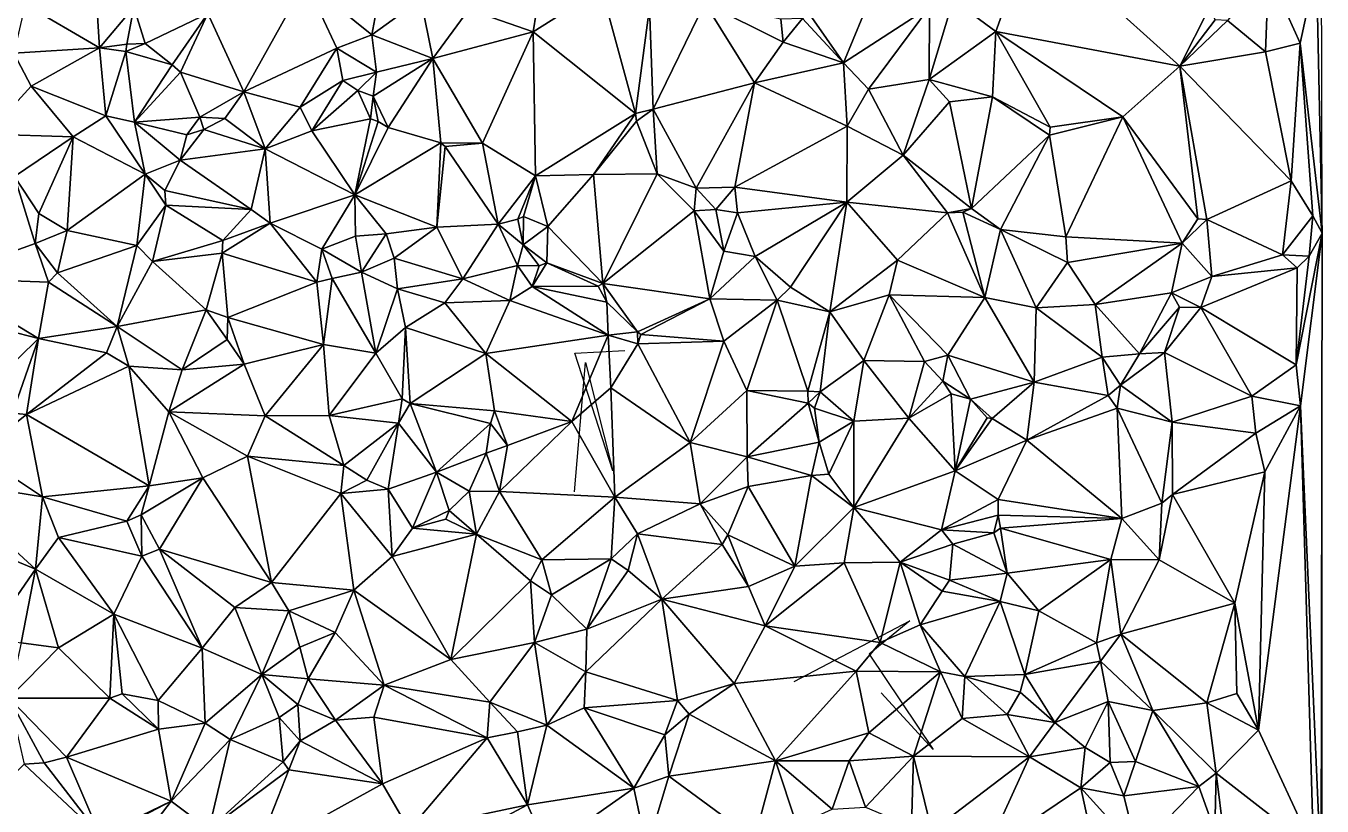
# Model space of a CAD drawing. Header units: metres. Extents: x -15 to 15, y -15 to 15.
# Drawn here: x -0.47 to 14.99, y -2.43 to 6.88 of the extents above; entities that cross this region are included whole.
import ezdxf

# ---------------------------------------------------------------- set-up
doc = ezdxf.new("R2010")
doc.units = ezdxf.units.M
doc.layers.add('CRACKS', color=1, linetype='Continuous')
doc.layers.add('STREET_MESH', color=7, linetype='Continuous')

msp = doc.modelspace()

# ---------------------------------------------------------------- linework, layer by layer
at = {"layer": 'CRACKS'}
for points in [[(6.074, 1.318, 0.1), (6.207, 2.861, 0.1), (6.533, 1.57, 0.1), (6.079, 2.972, 0.1), (6.676, 3.004, 0.1)], [(8.694, -0.945, 0.1), (10.076, -0.22, 0.1), (9.591, -0.619, 0.1), (10.352, -1.754, 0.1), (9.732, -1.079, 0.1)]]:
    msp.add_polyline3d(points, dxfattribs=at)
at = {"layer": 'STREET_MESH'}
for points in [[(14.974, 12.676), (14.924, 7.572), (14.992, 4.405)], [(10.593, 7.185), (11.1, 6.812), (11.527, 7.99)], [(11.1, 6.812), (13.294, 6.398), (11.527, 7.99)], [(11.527, 7.99), (13.294, 6.398), (13.651, 7.097)], [(2.863, 7.411), (3.656, 6.771), (3.813, 7.601)], [(3.656, 6.771), (4.241, 7.196), (3.813, 7.601)], [(5.687, 7.478), (4.814, 7.073), (5.579, 6.807)], [(5.687, 7.478), (5.579, 6.807), (6.395, 7.325)], [(14.354, 7.512), (13.864, 6.941), (14.319, 6.567)], [(14.732, 6.67), (14.354, 7.512), (14.319, 6.567)], [(14.924, 7.572), (14.354, 7.512), (14.732, 6.67)], [(14.924, 7.572), (14.732, 6.67), (14.992, 4.405)], [(0.361, 7.388), (-0.478, 7.134), (0.406, 6.616)], [(0.818, 7.1), (0.361, 7.388), (0.406, 6.616)], [(2.13, 6.09), (2.863, 7.411), (1.699, 7.023)], [(2.13, 6.09), (3.24, 6.612), (2.863, 7.411)], [(3.24, 6.612), (3.656, 6.771), (2.863, 7.411)], [(5.579, 6.807), (6.802, 5.832), (6.395, 7.325)], [(6.802, 5.832), (6.969, 7.097), (6.395, 7.325)], [(9.63, 7.277), (8.878, 7.016), (9.283, 6.437)], [(9.63, 7.277), (9.283, 6.437), (10.31, 7.099)], [(-0.478, 7.134), (-0.616, 6.553), (0.406, 6.616)], [(4.241, 7.196), (3.656, 6.771), (4.382, 6.489)], [(4.814, 7.073), (4.241, 7.196), (4.382, 6.489)], [(7.63, 7.149), (6.969, 7.097), (7.012, 5.882)], [(8.223, 6.198), (7.63, 7.149), (7.012, 5.882)], [(8.562, 6.683), (7.63, 7.149), (8.223, 6.198)], [(8.562, 6.683), (8.536, 6.956), (7.63, 7.149)], [(10.305, 6.239), (10.593, 7.185), (10.31, 7.099)], [(11.1, 6.812), (10.593, 7.185), (10.305, 6.239)], [(0.732, 6.66), (0.818, 7.1), (0.406, 6.616)], [(0.818, 7.1), (0.732, 6.66), (0.954, 6.666)], [(0.818, 7.1), (0.954, 6.666), (1.699, 7.023)], [(0.954, 6.666), (1.274, 6.411), (1.699, 7.023)], [(1.274, 6.411), (1.372, 6.325), (1.699, 7.023)], [(1.372, 6.325), (2.13, 6.09), (1.699, 7.023)], [(4.814, 7.073), (4.382, 6.489), (5.579, 6.807)], [(6.969, 7.097), (6.802, 5.832), (7.012, 5.882)], [(8.562, 6.683), (8.792, 6.966), (8.536, 6.956)], [(8.792, 6.966), (8.562, 6.683), (9.283, 6.437)], [(8.878, 7.016), (8.792, 6.966), (9.283, 6.437)], [(9.283, 6.437), (9.583, 6.123), (10.31, 7.099)], [(9.583, 6.123), (10.305, 6.239), (10.31, 7.099)], [(13.294, 6.398), (13.715, 6.948), (13.651, 7.097)], [(4.382, 6.489), (4.976, 5.477), (5.579, 6.807)], [(5.579, 6.807), (4.976, 5.477), (5.607, 5.087)], [(6.802, 5.832), (5.579, 6.807), (5.607, 5.087)], [(11.06, 6.032), (11.1, 6.812), (10.305, 6.239)], [(11.1, 6.812), (11.06, 6.032), (11.748, 5.668)], [(12.616, 5.793), (11.1, 6.812), (11.748, 5.668)], [(11.1, 6.812), (12.616, 5.793), (13.294, 6.398)], [(13.715, 6.948), (13.294, 6.398), (13.864, 6.941)], [(13.864, 6.941), (13.294, 6.398), (14.319, 6.567)], [(0.723, 6.573), (0.732, 6.66), (0.406, 6.616)], [(1.274, 6.411), (0.954, 6.666), (0.723, 6.573)], [(0.954, 6.666), (0.732, 6.66), (0.723, 6.573)], [(3.24, 6.612), (3.712, 6.327), (3.656, 6.771)], [(3.656, 6.771), (3.712, 6.327), (4.382, 6.489)], [(9.283, 6.437), (8.562, 6.683), (8.223, 6.198)], [(14.625, 5.027), (14.732, 6.67), (14.319, 6.567)], [(14.625, 5.027), (14.883, 4.612), (14.732, 6.67)], [(14.732, 6.67), (14.883, 4.612), (14.992, 4.405)], [(-0.934, 5.586), (-0.407, 6.158), (-0.616, 6.553)], [(-0.616, 6.553), (-0.407, 6.158), (0.406, 6.616)], [(-0.407, 6.158), (0.482, 5.805), (0.406, 6.616)], [(0.482, 5.805), (0.723, 6.573), (0.406, 6.616)], [(0.482, 5.805), (0.824, 5.73), (0.723, 6.573)], [(0.824, 5.73), (1.274, 6.411), (0.723, 6.573)], [(2.801, 5.907), (3.24, 6.612), (2.13, 6.09)], [(3.24, 6.612), (2.801, 5.907), (3.31, 6.226)], [(3.712, 6.327), (3.24, 6.612), (3.31, 6.226)], [(13.294, 6.398), (14.625, 5.027), (14.319, 6.567)], [(1.274, 6.411), (0.824, 5.73), (1.372, 6.325)], [(3.673, 6.037), (3.852, 5.664), (4.382, 6.489)], [(3.712, 6.327), (3.673, 6.037), (4.382, 6.489)], [(4.382, 6.489), (3.852, 5.664), (4.481, 5.484)], [(4.976, 5.477), (4.382, 6.489), (4.481, 5.484)], [(9.326, 5.682), (9.283, 6.437), (8.223, 6.198)], [(9.326, 5.682), (9.583, 6.123), (9.283, 6.437)], [(13.294, 6.398), (12.616, 5.793), (13.511, 4.575)], [(13.617, 4.566), (13.294, 6.398), (13.511, 4.575)], [(13.294, 6.398), (13.617, 4.566), (14.625, 5.027)], [(0.824, 5.73), (1.606, 5.787), (1.372, 6.325)], [(1.606, 5.787), (2.13, 6.09), (1.372, 6.325)], [(2.801, 5.907), (2.939, 5.624), (3.31, 6.226)], [(3.31, 6.226), (2.939, 5.624), (3.49, 6.107)], [(3.712, 6.327), (3.31, 6.226), (3.49, 6.107)], [(3.673, 6.037), (3.712, 6.327), (3.49, 6.107)], [(7.526, 4.94), (8.223, 6.198), (7.012, 5.882)], [(7.526, 4.94), (7.988, 4.954), (8.223, 6.198)], [(7.988, 4.954), (9.326, 5.682), (8.223, 6.198)], [(10.305, 6.239), (9.583, 6.123), (9.994, 5.333)], [(10.546, 5.97), (10.305, 6.239), (9.994, 5.333)], [(10.546, 5.97), (11.06, 6.032), (10.305, 6.239)], [(0.093, 5.554), (-0.407, 6.158), (-0.934, 5.586)], [(-0.407, 6.158), (0.093, 5.554), (0.482, 5.805)], [(1.606, 5.787), (1.902, 5.773), (2.13, 6.09)], [(1.902, 5.773), (2.385, 5.409), (2.13, 6.09)], [(2.385, 5.409), (2.801, 5.907), (2.13, 6.09)], [(2.939, 5.624), (3.639, 5.769), (3.49, 6.107)], [(3.639, 5.769), (3.673, 6.037), (3.49, 6.107)], [(3.732, 5.735), (3.673, 6.037), (3.639, 5.769)], [(3.732, 5.735), (3.852, 5.664), (3.673, 6.037)], [(9.583, 6.123), (9.326, 5.682), (9.994, 5.333)], [(11.06, 6.032), (10.546, 5.97), (10.809, 4.698)], [(11.741, 5.572), (11.06, 6.032), (10.809, 4.698)], [(11.06, 6.032), (11.741, 5.572), (11.748, 5.668)], [(2.801, 5.907), (2.385, 5.409), (2.939, 5.624)], [(6.802, 5.832), (6.812, 5.74), (7.012, 5.882)], [(6.812, 5.74), (7.059, 5.112), (7.012, 5.882)], [(7.059, 5.112), (7.526, 4.94), (7.012, 5.882)], [(10.809, 4.698), (10.546, 5.97), (9.994, 5.333)], [(0.093, 5.554), (0.954, 5.108), (0.482, 5.805)], [(0.954, 5.108), (0.824, 5.73), (0.482, 5.805)], [(1.448, 5.579), (1.606, 5.787), (0.824, 5.73)], [(1.448, 5.579), (0.824, 5.73), (1.371, 5.277)], [(0.824, 5.73), (0.954, 5.108), (1.371, 5.277)], [(1.654, 5.641), (1.606, 5.787), (1.448, 5.579)], [(1.606, 5.787), (1.654, 5.641), (1.902, 5.773)], [(1.654, 5.641), (2.385, 5.409), (1.902, 5.773)], [(2.939, 5.624), (3.453, 4.863), (3.639, 5.769)], [(3.453, 4.863), (3.732, 5.735), (3.639, 5.769)], [(3.852, 5.664), (3.732, 5.735), (3.453, 4.863)], [(6.302, 5.106), (6.802, 5.832), (5.607, 5.087)], [(6.812, 5.74), (6.802, 5.832), (6.302, 5.106)], [(7.059, 5.112), (6.812, 5.74), (6.302, 5.106)], [(11.741, 5.572), (12.616, 5.793), (11.748, 5.668)], [(11.741, 5.572), (11.935, 4.359), (12.616, 5.793)], [(11.935, 4.359), (13.323, 4.286), (12.616, 5.793)], [(12.616, 5.793), (13.323, 4.286), (13.511, 4.575)], [(0.093, 5.554), (-0.934, 5.586), (-0.608, 5.079)], [(1.654, 5.641), (1.448, 5.579), (1.371, 5.277)], [(2.385, 5.409), (1.654, 5.641), (1.371, 5.277)], [(2.939, 5.624), (2.385, 5.409), (3.453, 4.863)], [(3.852, 5.664), (3.453, 4.863), (4.481, 5.484)], [(9.326, 5.682), (7.988, 4.954), (9.322, 4.776)], [(9.326, 5.682), (9.322, 4.776), (9.994, 5.333)], [(11.741, 5.572), (10.809, 4.698), (11.155, 4.449)], [(11.935, 4.359), (11.741, 5.572), (11.155, 4.449)], [(-0.317, 4.639), (0.093, 5.554), (-0.608, 5.079)], [(0.093, 5.554), (-0.317, 4.639), (0.021, 4.436)], [(0.954, 5.108), (0.093, 5.554), (0.021, 4.436)], [(4.481, 5.484), (3.453, 4.863), (4.43, 4.476)], [(4.533, 5.437), (4.481, 5.484), (4.43, 4.476)], [(5.162, 4.513), (4.533, 5.437), (4.43, 4.476)], [(4.533, 5.437), (4.976, 5.477), (4.481, 5.484)], [(4.533, 5.437), (5.162, 4.513), (4.976, 5.477)], [(4.976, 5.477), (5.162, 4.513), (5.607, 5.087)], [(0.954, 5.108), (1.187, 4.913), (1.371, 5.277)], [(1.371, 5.277), (1.187, 4.913), (2.217, 4.686)], [(2.385, 5.409), (1.371, 5.277), (2.217, 4.686)], [(2.445, 4.523), (2.385, 5.409), (2.217, 4.686)], [(2.385, 5.409), (2.445, 4.523), (3.453, 4.863)], [(9.322, 4.776), (10.525, 4.646), (9.994, 5.333)], [(10.525, 4.646), (10.809, 4.698), (9.994, 5.333)], [(0.954, 5.108), (0.021, 4.436), (0.853, 4.258)], [(1.2, 4.74), (0.954, 5.108), (0.853, 4.258)], [(1.187, 4.913), (0.954, 5.108), (1.2, 4.74)], [(5.756, 4.482), (6.302, 5.106), (5.607, 5.087)], [(6.302, 5.106), (5.756, 4.482), (6.413, 3.803)], [(7.059, 5.112), (6.302, 5.106), (6.413, 3.803)], [(7.503, 4.671), (7.059, 5.112), (6.413, 3.803)], [(7.526, 4.94), (7.059, 5.112), (7.503, 4.671)], [(-0.608, 5.079), (-1.51, 3.866), (-0.359, 4.283)], [(-0.317, 4.639), (-0.608, 5.079), (-0.359, 4.283)], [(5.162, 4.513), (5.397, 4.572), (5.607, 5.087)], [(5.397, 4.572), (5.466, 4.604), (5.607, 5.087)], [(5.466, 4.604), (5.756, 4.482), (5.607, 5.087)], [(7.526, 4.94), (7.761, 4.686), (7.988, 4.954)], [(7.761, 4.686), (8.019, 4.647), (7.988, 4.954)], [(7.988, 4.954), (8.019, 4.647), (9.322, 4.776)], [(13.617, 4.566), (14.52, 4.146), (14.625, 5.027)], [(14.52, 4.146), (14.883, 4.612), (14.625, 5.027)], [(1.187, 4.913), (1.2, 4.74), (2.217, 4.686)], [(2.445, 4.523), (3.059, 4.214), (3.453, 4.863)], [(3.453, 4.863), (3.059, 4.214), (3.462, 4.37)], [(3.453, 4.863), (3.826, 4.395), (4.43, 4.476)], [(3.826, 4.395), (3.453, 4.863), (3.462, 4.37)], [(7.761, 4.686), (7.526, 4.94), (7.503, 4.671)], [(0.021, 4.436), (-0.317, 4.639), (-0.359, 4.283)], [(1.04, 4.066), (1.2, 4.74), (0.853, 4.258)], [(1.88, 4.317), (1.2, 4.74), (1.04, 4.066)], [(1.2, 4.74), (1.88, 4.317), (2.217, 4.686)], [(1.88, 4.317), (2.445, 4.523), (2.217, 4.686)], [(7.69, 3.62), (7.503, 4.671), (6.413, 3.803)], [(7.855, 4.189), (7.761, 4.686), (7.503, 4.671)], [(7.69, 3.62), (7.855, 4.189), (7.503, 4.671)], [(7.761, 4.686), (7.855, 4.189), (8.019, 4.647)], [(7.855, 4.189), (8.228, 4.126), (8.019, 4.647)], [(8.019, 4.647), (8.228, 4.126), (9.322, 4.776)], [(9.322, 4.776), (8.228, 4.126), (8.649, 3.759)], [(9.121, 3.467), (9.322, 4.776), (8.649, 3.759)], [(9.121, 3.467), (9.926, 4.084), (9.322, 4.776)], [(9.926, 4.084), (10.525, 4.646), (9.322, 4.776)], [(9.926, 4.084), (10.97, 3.638), (10.525, 4.646)], [(10.705, 4.653), (10.809, 4.698), (10.525, 4.646)], [(10.97, 3.638), (10.705, 4.653), (10.525, 4.646)], [(10.809, 4.698), (10.705, 4.653), (11.155, 4.449)], [(10.705, 4.653), (10.97, 3.638), (11.155, 4.449)], [(2.445, 4.523), (1.871, 4.165), (3.001, 3.821)], [(2.445, 4.523), (1.88, 4.317), (1.871, 4.165)], [(3.059, 4.214), (2.445, 4.523), (3.001, 3.821)], [(4.742, 3.858), (5.162, 4.513), (4.43, 4.476)], [(5.395, 4.02), (5.162, 4.513), (4.742, 3.858)], [(5.397, 4.572), (5.162, 4.513), (5.463, 4.265)], [(5.162, 4.513), (5.395, 4.02), (5.463, 4.265)], [(5.397, 4.572), (5.463, 4.265), (5.466, 4.604)], [(5.463, 4.265), (5.756, 4.482), (5.466, 4.604)], [(13.323, 4.286), (13.617, 4.566), (13.511, 4.575)], [(13.323, 4.286), (13.677, 3.887), (13.617, 4.566)], [(13.677, 3.887), (14.52, 4.146), (13.617, 4.566)], [(14.52, 4.146), (14.839, 4.129), (14.883, 4.612)], [(14.883, 4.612), (14.839, 4.129), (14.992, 4.405)], [(-0.092, 3.932), (0.021, 4.436), (-0.359, 4.283)], [(0.021, 4.436), (-0.092, 3.932), (0.853, 4.258)], [(3.059, 4.214), (3.534, 3.941), (3.462, 4.37)], [(3.534, 3.941), (3.826, 4.395), (3.462, 4.37)], [(3.826, 4.395), (3.534, 3.941), (3.921, 4.108)], [(3.826, 4.395), (3.921, 4.108), (4.43, 4.476)], [(3.921, 4.108), (4.742, 3.858), (4.43, 4.476)], [(5.743, 4.05), (5.756, 4.482), (5.463, 4.265)], [(5.756, 4.482), (5.743, 4.05), (6.413, 3.803)], [(10.97, 3.638), (11.582, 3.512), (11.155, 4.449)], [(11.956, 4.054), (11.935, 4.359), (11.155, 4.449)], [(11.582, 3.512), (11.956, 4.054), (11.155, 4.449)], [(11.956, 4.054), (13.323, 4.286), (11.935, 4.359)], [(14.684, 2.835), (14.736, 2.344), (14.992, 4.405)], [(14.839, 4.129), (14.684, 2.835), (14.992, 4.405)], [(14.736, 2.344), (14.981, -3.261), (14.992, 4.405)], [(14.981, -3.261), (14.991, -13.055), (14.992, 4.405)], [(-1.51, 3.866), (-0.199, 3.819), (-0.359, 4.283)], [(-0.199, 3.819), (-0.092, 3.932), (-0.359, 4.283)], [(0.853, 4.258), (-0.092, 3.932), (0.618, 3.291)], [(1.04, 4.066), (0.853, 4.258), (0.618, 3.291)], [(1.871, 4.165), (1.88, 4.317), (1.04, 4.066)], [(3.183, 3.863), (3.059, 4.214), (3.001, 3.821)], [(3.183, 3.863), (3.534, 3.941), (3.059, 4.214)], [(5.395, 4.02), (5.653, 4.014), (5.463, 4.265)], [(5.653, 4.014), (5.743, 4.05), (5.463, 4.265)], [(8.228, 4.126), (7.855, 4.189), (7.69, 3.62)], [(11.956, 4.054), (12.286, 3.552), (13.323, 4.286)], [(13.323, 4.286), (12.286, 3.552), (13.196, 3.693)], [(13.323, 4.286), (13.196, 3.693), (13.677, 3.887)], [(1.678, 3.491), (1.04, 4.066), (0.618, 3.291)], [(1.678, 3.491), (1.871, 4.165), (1.04, 4.066)], [(1.871, 4.165), (1.678, 3.491), (1.94, 3.399)], [(3.001, 3.821), (1.871, 4.165), (1.94, 3.399)], [(3.534, 3.941), (3.962, 3.741), (3.921, 4.108)], [(3.962, 3.741), (4.742, 3.858), (3.921, 4.108)], [(5.57, 3.77), (5.743, 4.05), (5.653, 4.014)], [(5.57, 3.77), (6.358, 3.772), (5.743, 4.05)], [(5.743, 4.05), (6.358, 3.772), (6.413, 3.803)], [(8.493, 3.605), (8.228, 4.126), (7.69, 3.62)], [(8.228, 4.126), (8.493, 3.605), (8.649, 3.759)], [(9.926, 4.084), (9.121, 3.467), (9.827, 3.669)], [(10.97, 3.638), (9.926, 4.084), (9.827, 3.669)], [(12.286, 3.552), (11.956, 4.054), (11.582, 3.512)], [(13.677, 3.887), (14.697, 3.989), (14.52, 4.146)], [(14.697, 3.989), (14.839, 4.129), (14.52, 4.146)], [(14.839, 4.129), (14.697, 3.989), (14.684, 2.835)], [(-1.51, 3.866), (-1.679, 3.496), (-0.321, 3.149)], [(-0.199, 3.819), (-1.51, 3.866), (-0.321, 3.149)], [(-0.092, 3.932), (-0.199, 3.819), (0.618, 3.291)], [(3.534, 3.941), (3.183, 3.863), (3.704, 2.974)], [(3.962, 3.741), (3.534, 3.941), (3.704, 2.974)], [(5.304, 3.603), (5.395, 4.02), (4.742, 3.858)], [(5.57, 3.77), (5.395, 4.02), (5.304, 3.603)], [(5.395, 4.02), (5.57, 3.77), (5.653, 4.014)], [(13.677, 3.887), (13.196, 3.693), (13.544, 3.519)], [(14.697, 3.989), (13.544, 3.519), (14.684, 2.835)], [(14.697, 3.989), (13.677, 3.887), (13.544, 3.519)], [(-0.199, 3.819), (-0.321, 3.149), (0.618, 3.291)], [(3.08, 3.076), (3.001, 3.821), (1.94, 3.399)], [(3.183, 3.863), (3.001, 3.821), (3.08, 3.076)], [(3.183, 3.863), (3.08, 3.076), (3.704, 2.974)], [(4.059, 3.279), (3.962, 3.741), (3.704, 2.974)], [(4.742, 3.858), (3.962, 3.741), (4.527, 3.572)], [(3.962, 3.741), (4.059, 3.279), (4.527, 3.572)], [(5.304, 3.603), (4.742, 3.858), (4.527, 3.572)], [(6.476, 3.186), (5.57, 3.77), (5.304, 3.603)], [(6.358, 3.772), (5.57, 3.77), (6.458, 3.583)], [(5.57, 3.77), (6.476, 3.186), (6.458, 3.583)], [(6.358, 3.772), (6.458, 3.583), (6.413, 3.803)], [(6.825, 3.227), (7.69, 3.62), (6.413, 3.803)], [(6.458, 3.583), (6.825, 3.227), (6.413, 3.803)], [(8.493, 3.605), (9.121, 3.467), (8.649, 3.759)], [(4.059, 3.279), (5.016, 2.97), (4.527, 3.572)], [(5.016, 2.97), (5.304, 3.603), (4.527, 3.572)], [(6.476, 3.186), (5.304, 3.603), (5.016, 2.97)], [(6.476, 3.186), (6.825, 3.227), (6.458, 3.583)], [(6.825, 3.227), (6.864, 3.197), (7.69, 3.62)], [(6.864, 3.197), (7.856, 3.118), (7.69, 3.62)], [(7.856, 3.118), (8.493, 3.605), (7.69, 3.62)], [(8.493, 3.605), (7.856, 3.118), (8.13, 2.526)], [(8.857, 2.521), (8.493, 3.605), (8.13, 2.526)], [(9.121, 3.467), (8.493, 3.605), (8.857, 2.521)], [(9.121, 3.467), (9.526, 2.887), (9.827, 3.669)], [(9.526, 2.887), (10.251, 2.873), (9.827, 3.669)], [(10.251, 2.873), (10.527, 2.95), (9.827, 3.669)], [(10.527, 2.95), (10.97, 3.638), (9.827, 3.669)], [(10.97, 3.638), (10.527, 2.95), (11.558, 2.628)], [(10.97, 3.638), (11.558, 2.628), (11.582, 3.512)], [(12.286, 3.552), (12.816, 2.964), (13.196, 3.693)], [(12.816, 2.964), (13.291, 3.522), (13.196, 3.693)], [(13.196, 3.693), (13.291, 3.522), (13.544, 3.519)], [(-1.679, 3.496), (-1.043, 2.439), (-0.321, 3.149)], [(1.392, 2.776), (1.678, 3.491), (0.618, 3.291)], [(1.929, 3.135), (1.678, 3.491), (1.392, 2.776)], [(1.678, 3.491), (1.929, 3.135), (1.94, 3.399)], [(9.121, 3.467), (8.857, 2.521), (9.005, 2.513)], [(9.526, 2.887), (9.121, 3.467), (9.005, 2.513)], [(11.582, 3.512), (11.558, 2.628), (12.368, 2.924)], [(12.286, 3.552), (11.582, 3.512), (12.368, 2.924)], [(12.816, 2.964), (12.286, 3.552), (12.368, 2.924)], [(13.291, 3.522), (12.816, 2.964), (13.113, 2.982)], [(13.291, 3.522), (13.113, 2.982), (13.544, 3.519)], [(13.113, 2.982), (14.156, 2.458), (13.544, 3.519)], [(13.544, 3.519), (14.156, 2.458), (14.684, 2.835)], [(-0.321, 3.149), (0.49, 2.977), (0.618, 3.291)], [(0.49, 2.977), (0.757, 2.818), (0.618, 3.291)], [(0.757, 2.818), (1.392, 2.776), (0.618, 3.291)], [(1.929, 3.135), (2.135, 2.84), (1.94, 3.399)], [(2.135, 2.84), (3.08, 3.076), (1.94, 3.399)], [(4.019, 2.43), (4.059, 3.279), (3.704, 2.974)], [(4.019, 2.43), (4.113, 2.374), (4.059, 3.279)], [(4.059, 3.279), (4.113, 2.374), (5.016, 2.97)], [(-1.043, 2.439), (-0.631, 2.258), (-0.321, 3.149)], [(-0.321, 3.149), (-0.631, 2.258), (-0.462, 2.241)], [(0.49, 2.977), (-0.321, 3.149), (-0.462, 2.241)], [(2.135, 2.84), (1.929, 3.135), (1.392, 2.776)], [(6.042, 2.156), (6.476, 3.186), (5.016, 2.97)], [(6.507, 2.56), (6.476, 3.186), (6.042, 2.156)], [(6.476, 3.186), (6.83, 3.086), (6.825, 3.227)], [(6.83, 3.086), (6.476, 3.186), (6.507, 2.56)], [(6.825, 3.227), (6.83, 3.086), (6.864, 3.197)], [(6.83, 3.086), (7.856, 3.118), (6.864, 3.197)], [(6.83, 3.086), (7.453, 1.906), (7.856, 3.118)], [(7.856, 3.118), (7.453, 1.906), (8.13, 2.526)], [(0.757, 2.818), (0.49, 2.977), (-0.462, 2.241)], [(3.08, 3.076), (2.135, 2.84), (2.382, 2.227)], [(3.148, 2.228), (3.08, 3.076), (2.382, 2.227)], [(3.08, 3.076), (3.148, 2.228), (3.704, 2.974)], [(3.148, 2.228), (4.019, 2.43), (3.704, 2.974)], [(4.113, 2.374), (5.119, 2.285), (5.016, 2.97)], [(5.119, 2.285), (6.042, 2.156), (5.016, 2.97)], [(6.83, 3.086), (6.507, 2.56), (7.453, 1.906)], [(10.467, 2.64), (10.527, 2.95), (10.251, 2.873)], [(10.8, 2.424), (10.527, 2.95), (10.467, 2.64)], [(10.527, 2.95), (10.8, 2.424), (11.558, 2.628)], [(12.588, 2.591), (12.816, 2.964), (12.368, 2.924)], [(13.113, 2.982), (12.816, 2.964), (12.588, 2.591)], [(13.204, 2.149), (13.113, 2.982), (12.588, 2.591)], [(13.113, 2.982), (13.204, 2.149), (14.156, 2.458)], [(1, 1.389), (0.757, 2.818), (-0.462, 2.241)], [(1.392, 2.776), (0.757, 2.818), (1.236, 2.274)], [(0.757, 2.818), (1, 1.389), (1.236, 2.274)], [(2.135, 2.84), (1.236, 2.274), (2.382, 2.227)], [(2.135, 2.84), (1.392, 2.776), (1.236, 2.274)], [(9.405, 2.162), (9.526, 2.887), (9.005, 2.513)], [(9.405, 2.162), (10.064, 2.198), (9.526, 2.887)], [(10.064, 2.198), (10.251, 2.873), (9.526, 2.887)], [(10.467, 2.64), (10.251, 2.873), (10.064, 2.198)], [(11.558, 2.628), (12.442, 2.466), (12.368, 2.924)], [(12.442, 2.466), (12.588, 2.591), (12.368, 2.924)], [(14.156, 2.458), (14.736, 2.344), (14.684, 2.835)], [(10.567, 2.487), (10.467, 2.64), (10.064, 2.198)], [(10.8, 2.424), (10.467, 2.64), (10.567, 2.487)], [(6.555, 1.254), (6.507, 2.56), (6.042, 2.156)], [(6.507, 2.56), (6.555, 1.254), (7.453, 1.906)], [(7.453, 1.906), (8.133, 1.736), (8.13, 2.526)], [(8.861, 2.377), (8.857, 2.521), (8.13, 2.526)], [(8.133, 1.736), (8.861, 2.377), (8.13, 2.526)], [(8.857, 2.521), (8.861, 2.377), (9.005, 2.513)], [(8.861, 2.377), (8.938, 2.317), (9.005, 2.513)], [(8.938, 2.317), (9.405, 2.162), (9.005, 2.513)], [(10.614, 1.569), (10.567, 2.487), (10.064, 2.198)], [(10.8, 2.424), (10.567, 2.487), (10.614, 1.569)], [(10.8, 2.424), (11.058, 2.194), (11.558, 2.628)], [(11.058, 2.194), (11.469, 1.934), (11.558, 2.628)], [(11.558, 2.628), (11.469, 1.934), (12.442, 2.466)], [(12.549, 2.316), (12.588, 2.591), (12.442, 2.466)], [(12.549, 2.316), (13.204, 2.149), (12.588, 2.591)], [(4.019, 2.43), (3.148, 2.228), (3.973, 2.137)], [(4.113, 2.374), (4.019, 2.43), (3.973, 2.137)], [(4.113, 2.374), (3.973, 2.137), (4.429, 1.552)], [(4.113, 2.374), (5.07, 2.135), (5.119, 2.285)], [(5.07, 2.135), (4.113, 2.374), (4.429, 1.552)], [(8.992, 1.91), (8.861, 2.377), (8.133, 1.736)], [(8.938, 2.317), (8.861, 2.377), (8.992, 1.91)], [(10.8, 2.424), (10.614, 1.569), (10.997, 2.2)], [(11.058, 2.194), (10.8, 2.424), (10.997, 2.2)], [(11.469, 1.934), (12.549, 2.316), (12.442, 2.466)], [(14.156, 2.458), (13.204, 2.149), (14.201, 2.02)], [(14.156, 2.458), (14.201, 2.02), (14.736, 2.344)], [(14.736, 2.344), (14.201, 2.02), (14.311, 1.559)], [(14.235, -1.523), (14.736, 2.344), (14.311, 1.559)], [(14.736, 2.344), (14.235, -1.523), (14.889, -2.942)], [(14.981, -3.261), (14.736, 2.344), (14.889, -2.942)], [(-0.631, 2.258), (-1.053, 1.776), (-0.462, 2.241)], [(-1.053, 1.776), (-0.271, 1.26), (-0.462, 2.241)], [(-0.271, 1.26), (1, 1.389), (-0.462, 2.241)], [(1, 1.389), (1.64, 1.485), (1.236, 2.274)], [(1.236, 2.274), (2.175, 1.745), (2.382, 2.227)], [(1.64, 1.485), (2.175, 1.745), (1.236, 2.274)], [(2.175, 1.745), (3.321, 1.634), (2.382, 2.227)], [(3.321, 1.634), (3.148, 2.228), (2.382, 2.227)], [(3.148, 2.228), (3.321, 1.634), (3.973, 2.137)], [(5.07, 2.135), (5.274, 1.872), (5.119, 2.285)], [(5.274, 1.872), (6.042, 2.156), (5.119, 2.285)], [(9.405, 2.162), (8.938, 2.317), (8.992, 1.91)], [(10.064, 2.198), (9.405, 2.162), (9.408, 1.133)], [(10.614, 1.569), (10.064, 2.198), (9.408, 1.133)], [(10.614, 1.569), (11.058, 2.194), (10.997, 2.2)], [(11.469, 1.934), (11.058, 2.194), (10.614, 1.569)], [(12.549, 2.316), (11.469, 1.934), (12.605, 1)], [(12.549, 2.316), (12.605, 1), (13.082, 1.183)], [(13.204, 2.149), (12.549, 2.316), (13.082, 1.183)], [(3.321, 1.634), (3.596, 1.457), (3.973, 2.137)], [(3.596, 1.457), (3.853, 1.349), (3.973, 2.137)], [(3.973, 2.137), (3.853, 1.349), (4.429, 1.552)], [(5.019, 1.781), (5.07, 2.135), (4.429, 1.552)], [(5.274, 1.872), (5.07, 2.135), (5.019, 1.781)], [(6.555, 1.254), (6.042, 2.156), (5.18, 1.322)], [(6.042, 2.156), (5.274, 1.872), (5.18, 1.322)], [(9.108, 1.529), (9.405, 2.162), (8.992, 1.91)], [(9.405, 2.162), (9.108, 1.529), (9.408, 1.133)], [(13.208, 1.287), (13.204, 2.149), (13.082, 1.183)], [(13.204, 2.149), (13.208, 1.287), (14.201, 2.02)], [(14.201, 2.02), (13.208, 1.287), (14.311, 1.559)], [(5.274, 1.872), (5.019, 1.781), (5.18, 1.322)], [(6.555, 1.254), (7.574, 1.175), (7.453, 1.906)], [(7.453, 1.906), (7.574, 1.175), (8.133, 1.736)], [(8.992, 1.91), (8.133, 1.736), (8.903, 1.513)], [(9.108, 1.529), (8.992, 1.91), (8.903, 1.513)], [(11.469, 1.934), (10.614, 1.569), (11.129, 1.227)], [(11.469, 1.934), (11.129, 1.227), (12.605, 1)], [(-1.522, 1.46), (-0.271, 1.26), (-1.053, 1.776)], [(2.458, 0.239), (2.175, 1.745), (1.64, 1.485)], [(3.287, 1.297), (3.321, 1.634), (2.175, 1.745)], [(2.458, 0.239), (3.287, 1.297), (2.175, 1.745)], [(4.817, 1.328), (5.019, 1.781), (4.429, 1.552)], [(5.019, 1.781), (4.817, 1.328), (5.18, 1.322)], [(8.133, 1.736), (7.574, 1.175), (8.145, 1.384)], [(8.133, 1.736), (8.145, 1.384), (8.903, 1.513)], [(3.596, 1.457), (3.321, 1.634), (3.287, 1.297)], [(3.853, 1.349), (4.142, 0.884), (4.429, 1.552)], [(4.429, 1.552), (4.142, 0.884), (4.577, 1.096)], [(4.817, 1.328), (4.429, 1.552), (4.577, 1.096)], [(10.614, 1.569), (9.408, 1.133), (10.451, 0.864)], [(11.129, 1.227), (10.614, 1.569), (10.451, 0.864)], [(13.208, 1.287), (13.951, -0.009), (14.311, 1.559)], [(13.951, -0.009), (14.235, -1.523), (14.311, 1.559)], [(-1.522, 1.46), (-2.001, 1.08), (-0.357, 0.395)], [(-0.271, 1.26), (-1.522, 1.46), (-0.357, 0.395)], [(1.64, 1.485), (0.906, 1.044), (1.124, 0.636)], [(1, 1.389), (0.906, 1.044), (1.64, 1.485)], [(2.458, 0.239), (1.64, 1.485), (1.124, 0.636)], [(3.596, 1.457), (3.287, 1.297), (3.853, 1.349)], [(8.145, 1.384), (8.702, 0.43), (8.903, 1.513)], [(8.702, 0.43), (9.408, 1.133), (8.903, 1.513)], [(9.408, 1.133), (9.108, 1.529), (8.903, 1.513)], [(-0.08, 0.774), (-0.271, 1.26), (-0.357, 0.395)], [(1, 1.389), (-0.271, 1.26), (0.732, 0.969)], [(-0.271, 1.26), (-0.08, 0.774), (0.732, 0.969)], [(0.906, 1.044), (1, 1.389), (0.732, 0.969)], [(2.458, 0.239), (3.442, 0.145), (3.287, 1.297)], [(3.287, 1.297), (3.899, 0.546), (3.853, 1.349)], [(3.442, 0.145), (3.899, 0.546), (3.287, 1.297)], [(3.899, 0.546), (4.142, 0.884), (3.853, 1.349)], [(4.906, 0.814), (4.817, 1.328), (4.577, 1.096)], [(4.817, 1.328), (4.906, 0.814), (5.18, 1.322)], [(4.906, 0.814), (5.686, 0.506), (5.18, 1.322)], [(5.686, 0.506), (6.555, 1.254), (5.18, 1.322)], [(6.555, 1.254), (5.686, 0.506), (6.511, 0.52)], [(6.827, 0.818), (6.555, 1.254), (6.511, 0.52)], [(7.574, 1.175), (6.555, 1.254), (6.827, 0.818)], [(7.574, 1.175), (7.903, 0.804), (8.145, 1.384)], [(7.903, 0.804), (8.702, 0.43), (8.145, 1.384)], [(13.208, 1.287), (13.05, 0.507), (13.951, -0.009)], [(13.05, 0.507), (13.208, 1.287), (13.082, 1.183)], [(4.142, 0.884), (4.538, 0.993), (4.577, 1.096)], [(4.538, 0.993), (4.906, 0.814), (4.577, 1.096)], [(7.837, 0.689), (7.574, 1.175), (6.827, 0.818)], [(7.903, 0.804), (7.574, 1.175), (7.837, 0.689)], [(9.408, 1.133), (8.702, 0.43), (9.291, 0.47)], [(9.96, 0.48), (9.408, 1.133), (9.291, 0.47)], [(9.408, 1.133), (9.96, 0.48), (10.451, 0.864)], [(11.13, 1.042), (11.129, 1.227), (10.451, 0.864)], [(11.129, 1.227), (11.13, 1.042), (12.605, 1)], [(12.605, 1), (13.05, 0.507), (13.082, 1.183)], [(-2.001, 1.08), (-0.921, -0.418), (-0.357, 0.395)], [(-0.08, 0.774), (0.912, 0.55), (0.732, 0.969)], [(0.912, 0.55), (0.906, 1.044), (0.732, 0.969)], [(0.906, 1.044), (0.912, 0.55), (1.124, 0.636)], [(4.538, 0.993), (4.142, 0.884), (4.906, 0.814)], [(11.078, 0.83), (11.13, 1.042), (10.451, 0.864)], [(11.13, 1.042), (11.078, 0.83), (11.157, 0.885)], [(11.13, 1.042), (11.157, 0.885), (12.605, 1)], [(11.157, 0.885), (12.471, 0.51), (12.605, 1)], [(12.471, 0.51), (13.05, 0.507), (12.605, 1)], [(0.578, -0.14), (-0.08, 0.774), (-0.357, 0.395)], [(-0.08, 0.774), (0.578, -0.14), (0.912, 0.55)], [(4.142, 0.884), (3.899, 0.546), (4.906, 0.814)], [(4.906, 0.814), (3.899, 0.546), (4.6, -0.68)], [(5.549, 0.256), (4.906, 0.814), (4.6, -0.68)], [(4.906, 0.814), (5.549, 0.256), (5.686, 0.506)], [(6.713, 0.379), (6.827, 0.818), (6.511, 0.52)], [(6.713, 0.379), (7.116, 0.037), (6.827, 0.818)], [(7.116, 0.037), (7.837, 0.689), (6.827, 0.818)], [(7.903, 0.804), (7.837, 0.689), (8.149, 0.19)], [(8.702, 0.43), (7.903, 0.804), (8.149, 0.19)], [(9.96, 0.48), (10.588, 0.694), (10.451, 0.864)], [(10.588, 0.694), (11.078, 0.83), (10.451, 0.864)], [(11.078, 0.83), (10.588, 0.694), (11.234, 0.347)], [(11.157, 0.885), (11.078, 0.83), (11.234, 0.347)], [(12.471, 0.51), (11.157, 0.885), (11.234, 0.347)], [(0.912, 0.55), (1.633, -0.548), (1.124, 0.636)], [(2.02, -0.062), (2.458, 0.239), (1.124, 0.636)], [(1.633, -0.548), (2.02, -0.062), (1.124, 0.636)], [(7.837, 0.689), (7.116, 0.037), (8.149, 0.19)], [(10.588, 0.694), (9.96, 0.48), (10.546, 0.264)], [(11.234, 0.347), (10.588, 0.694), (10.546, 0.264)], [(0.578, -0.14), (1.633, -0.548), (0.912, 0.55)], [(3.899, 0.546), (3.442, 0.145), (4.6, -0.68)], [(5.549, 0.256), (5.801, 0.088), (5.686, 0.506)], [(5.686, 0.506), (5.801, 0.088), (6.511, 0.52)], [(5.801, 0.088), (6.22, -0.321), (6.511, 0.52)], [(6.22, -0.321), (6.713, 0.379), (6.511, 0.52)], [(8.702, 0.43), (8.348, -0.279), (9.291, 0.47)], [(8.348, -0.279), (9.72, -0.477), (9.291, 0.47)], [(9.72, -0.477), (9.96, 0.48), (9.291, 0.47)], [(10.196, -0.269), (9.96, 0.48), (9.72, -0.477)], [(9.96, 0.48), (10.46, 0.132), (10.546, 0.264)], [(9.96, 0.48), (10.196, -0.269), (10.46, 0.132)], [(12.471, 0.51), (11.234, 0.347), (11.613, -0.101)], [(12.3, -0.482), (12.471, 0.51), (11.613, -0.101)], [(12.471, 0.51), (12.3, -0.482), (12.591, -0.381)], [(13.05, 0.507), (12.471, 0.51), (12.591, -0.381)], [(13.05, 0.507), (12.591, -0.381), (13.951, -0.009)], [(-0.921, -0.418), (-0.527, -0.482), (-0.357, 0.395)], [(-0.527, -0.482), (-0.082, -0.544), (-0.357, 0.395)], [(-0.082, -0.544), (0.578, -0.14), (-0.357, 0.395)], [(6.713, 0.379), (6.22, -0.321), (7.116, 0.037)], [(8.348, -0.279), (8.702, 0.43), (8.149, 0.19)], [(11.152, 0.01), (11.234, 0.347), (10.546, 0.264)], [(11.234, 0.347), (11.152, 0.01), (11.613, -0.101)], [(2.02, -0.062), (2.665, -0.101), (2.458, 0.239)], [(2.458, 0.239), (2.665, -0.101), (3.442, 0.145)], [(5.549, 0.256), (4.6, -0.68), (5.596, -0.478)], [(5.801, 0.088), (5.549, 0.256), (5.596, -0.478)], [(7.116, 0.037), (8.348, -0.279), (8.149, 0.19)], [(10.46, 0.132), (11.152, 0.01), (10.546, 0.264)], [(2.665, -0.101), (3.218, -0.361), (3.442, 0.145)], [(3.218, -0.361), (3.803, -0.987), (3.442, 0.145)], [(3.442, 0.145), (3.803, -0.987), (4.6, -0.68)], [(6.22, -0.321), (5.801, 0.088), (5.596, -0.478)], [(7.116, 0.037), (6.22, -0.321), (6.209, -0.828)], [(7.302, -1.17), (7.116, 0.037), (6.209, -0.828)], [(7.98, -0.967), (8.348, -0.279), (7.116, 0.037)], [(7.302, -1.17), (7.98, -0.967), (7.116, 0.037)], [(10.196, -0.269), (11.152, 0.01), (10.46, 0.132)], [(11.152, 0.01), (10.196, -0.269), (10.729, -0.885)], [(11.446, -0.861), (11.152, 0.01), (10.729, -0.885)], [(11.152, 0.01), (11.446, -0.861), (11.613, -0.101)], [(-0.082, -0.544), (0.53, -1.141), (0.578, -0.14)], [(0.578, -0.14), (0.53, -1.141), (0.679, -1.091)], [(1.109, -1.169), (0.578, -0.14), (0.679, -1.091)], [(1.633, -0.548), (0.578, -0.14), (1.109, -1.169)], [(2.343, -0.859), (2.02, -0.062), (1.633, -0.548)], [(2.343, -0.859), (2.665, -0.101), (2.02, -0.062)], [(2.665, -0.101), (2.343, -0.859), (2.798, -0.536)], [(3.218, -0.361), (2.665, -0.101), (2.798, -0.536)], [(11.446, -0.861), (12.3, -0.482), (11.613, -0.101)], [(12.591, -0.381), (13.617, -1.2), (13.951, -0.009)], [(13.617, -1.2), (13.977, -1.086), (13.951, -0.009)], [(13.977, -1.086), (14.235, -1.523), (13.951, -0.009)], [(7.98, -0.967), (9.436, -0.822), (8.348, -0.279)], [(8.348, -0.279), (9.436, -0.822), (9.72, -0.477)], [(10.442, -0.828), (10.196, -0.269), (9.72, -0.477)], [(10.196, -0.269), (10.442, -0.828), (10.729, -0.885)], [(2.898, -0.913), (3.218, -0.361), (2.798, -0.536)], [(3.218, -0.361), (2.898, -0.913), (3.803, -0.987)], [(6.209, -0.828), (6.22, -0.321), (5.596, -0.478)], [(12.3, -0.482), (12.35, -0.703), (12.591, -0.381)], [(12.35, -0.703), (12.975, -1.288), (12.591, -0.381)], [(12.975, -1.288), (13.617, -1.2), (12.591, -0.381)], [(-0.527, -0.482), (-0.67, -1.143), (-0.082, -0.544)], [(-0.67, -1.143), (0.53, -1.141), (-0.082, -0.544)], [(1.667, -1.44), (1.633, -0.548), (1.109, -1.169)], [(2.343, -0.859), (1.633, -0.548), (1.667, -1.44)], [(2.343, -0.859), (2.898, -0.913), (2.798, -0.536)], [(4.6, -0.68), (5.065, -1.189), (5.596, -0.478)], [(5.065, -1.189), (5.745, -1.464), (5.596, -0.478)], [(5.745, -1.464), (6.209, -0.828), (5.596, -0.478)], [(9.436, -0.822), (10.442, -0.828), (9.72, -0.477)], [(12.35, -0.703), (12.3, -0.482), (11.446, -0.861)], [(3.803, -0.987), (5.065, -1.189), (4.6, -0.68)], [(11.803, -1.435), (12.35, -0.703), (11.446, -0.861)], [(12.35, -0.703), (11.803, -1.435), (12.442, -1.182)], [(12.975, -1.288), (12.35, -0.703), (12.442, -1.182)], [(2.343, -0.859), (1.667, -1.44), (1.966, -1.635)], [(2.551, -1.372), (2.343, -0.859), (1.966, -1.635)], [(2.898, -0.913), (2.343, -0.859), (2.774, -1.22)], [(2.343, -0.859), (2.551, -1.372), (2.774, -1.22)], [(2.898, -0.913), (2.774, -1.22), (3.222, -1.405)], [(2.898, -0.913), (3.222, -1.405), (3.803, -0.987)], [(5.745, -1.464), (6.188, -1.26), (6.209, -0.828)], [(6.188, -1.26), (7.302, -1.17), (6.209, -0.828)], [(7.98, -0.967), (8.47, -1.889), (9.436, -0.822)], [(8.47, -1.889), (9.586, -1.556), (9.436, -0.822)], [(9.436, -0.822), (9.586, -1.556), (10.442, -0.828)], [(10.442, -0.828), (9.586, -1.556), (10.117, -1.835)], [(10.697, -1.386), (10.442, -0.828), (10.117, -1.835)], [(10.442, -0.828), (10.697, -1.386), (10.729, -0.885)], [(10.697, -1.386), (11.237, -1.337), (10.729, -0.885)], [(11.391, -1.072), (11.446, -0.861), (10.729, -0.885)], [(11.237, -1.337), (11.391, -1.072), (10.729, -0.885)], [(11.391, -1.072), (11.803, -1.435), (11.446, -0.861)], [(3.222, -1.405), (3.679, -1.368), (3.803, -0.987)], [(3.803, -0.987), (3.679, -1.368), (5.032, -1.614)], [(3.803, -0.987), (5.032, -1.614), (5.065, -1.189)], [(7.98, -0.967), (7.302, -1.17), (7.44, -1.334)], [(8.47, -1.889), (7.98, -0.967), (7.44, -1.334)], [(11.803, -1.435), (11.391, -1.072), (11.237, -1.337)], [(-0.67, -1.143), (0.014, -1.846), (0.53, -1.141)], [(-0.253, -1.916), (0.014, -1.846), (-0.67, -1.143)], [(-0.491, -1.931), (-0.253, -1.916), (-0.67, -1.143)], [(0.014, -1.846), (1.112, -1.512), (0.53, -1.141)], [(0.53, -1.141), (1.112, -1.512), (0.679, -1.091)], [(1.112, -1.512), (1.109, -1.169), (0.679, -1.091)], [(1.112, -1.512), (1.667, -1.44), (1.109, -1.169)], [(2.774, -1.22), (2.551, -1.372), (2.802, -1.653)], [(3.222, -1.405), (2.774, -1.22), (2.802, -1.653)], [(5.032, -1.614), (5.395, -1.543), (5.065, -1.189)], [(5.395, -1.543), (5.745, -1.464), (5.065, -1.189)], [(6.188, -1.26), (7.152, -1.582), (7.302, -1.17)], [(7.302, -1.17), (7.152, -1.582), (7.44, -1.334)], [(11.803, -1.435), (12.165, -1.731), (12.442, -1.182)], [(12.165, -1.731), (12.463, -1.91), (12.442, -1.182)], [(12.442, -1.182), (12.463, -1.91), (12.766, -1.9)], [(12.975, -1.288), (12.442, -1.182), (12.766, -1.9)], [(12.975, -1.288), (13.727, -2.038), (13.617, -1.2)], [(13.977, -1.086), (13.617, -1.2), (14.235, -1.523)], [(13.617, -1.2), (13.727, -2.038), (14.235, -1.523)], [(2.598, -1.903), (2.551, -1.372), (1.966, -1.635)], [(2.551, -1.372), (2.598, -1.903), (2.802, -1.653)], [(3.679, -1.368), (3.222, -1.405), (3.784, -2.164)], [(5.032, -1.614), (3.679, -1.368), (3.784, -2.164)], [(6.78, -2.215), (6.188, -1.26), (5.745, -1.464)], [(7.152, -1.582), (6.188, -1.26), (6.78, -2.215)], [(7.152, -1.582), (7.198, -2.072), (7.44, -1.334)], [(7.198, -2.072), (8.47, -1.889), (7.44, -1.334)], [(10.697, -1.386), (10.117, -1.835), (11.5, -1.842)], [(11.237, -1.337), (10.697, -1.386), (11.5, -1.842)], [(11.803, -1.435), (11.237, -1.337), (11.5, -1.842)], [(13.521, -2.197), (12.975, -1.288), (12.766, -1.9)], [(12.975, -1.288), (13.521, -2.197), (13.727, -2.038)], [(1.112, -1.512), (0.014, -1.846), (1.261, -2.371)], [(1.667, -1.44), (1.112, -1.512), (1.261, -2.371)], [(1.966, -1.635), (1.667, -1.44), (1.261, -2.371)], [(3.784, -2.164), (3.222, -1.405), (2.802, -1.653)], [(5.395, -1.543), (5.032, -1.614), (5.513, -2.417)], [(5.745, -1.464), (5.395, -1.543), (5.513, -2.417)], [(6.78, -2.215), (5.745, -1.464), (5.513, -2.417)], [(12.165, -1.731), (11.803, -1.435), (11.5, -1.842)], [(14.235, -1.523), (13.727, -2.038), (14.889, -2.942)], [(1.966, -1.635), (1.261, -2.371), (1.712, -2.708)], [(2.598, -1.903), (1.966, -1.635), (1.712, -2.708)], [(2.598, -1.903), (2.666, -1.999), (2.802, -1.653)], [(2.666, -1.999), (3.784, -2.164), (2.802, -1.653)], [(4.103, -2.713), (5.032, -1.614), (3.784, -2.164)], [(5.032, -1.614), (4.103, -2.713), (5.513, -2.417)], [(7.198, -2.072), (7.152, -1.582), (6.78, -2.215)], [(9.586, -1.556), (8.47, -1.889), (9.349, -1.89)], [(9.586, -1.556), (9.349, -1.89), (10.117, -1.835)], [(-0.253, -1.916), (0.414, -2.781), (0.014, -1.846)], [(0.014, -1.846), (0.414, -2.781), (1.261, -2.371)], [(9.349, -1.89), (9.546, -2.443), (10.117, -1.835)], [(9.546, -2.443), (10.093, -2.673), (10.117, -1.835)], [(10.093, -2.673), (10.336, -2.729), (10.117, -1.835)], [(10.117, -1.835), (10.336, -2.729), (11.5, -1.842)], [(11.5, -1.842), (10.336, -2.729), (10.984, -2.976)], [(12.116, -2.214), (11.5, -1.842), (10.984, -2.976)], [(12.116, -2.214), (12.165, -1.731), (11.5, -1.842)], [(12.165, -1.731), (12.116, -2.214), (12.463, -1.91)], [(0.414, -2.781), (-0.491, -1.931), (-1.427, -2.839)], [(-0.253, -1.916), (-0.491, -1.931), (0.414, -2.781)], [(2.666, -1.999), (2.598, -1.903), (1.712, -2.708)], [(2.273, -2.998), (2.666, -1.999), (1.712, -2.708)], [(2.273, -2.998), (3.784, -2.164), (2.666, -1.999)], [(7.198, -2.072), (8.222, -2.823), (8.47, -1.889)], [(8.47, -1.889), (8.222, -2.823), (8.726, -2.656)], [(9.349, -1.89), (8.47, -1.889), (9.146, -2.467)], [(8.47, -1.889), (8.726, -2.656), (9.146, -2.467)], [(9.349, -1.89), (9.146, -2.467), (9.546, -2.443)], [(12.116, -2.214), (12.626, -2.309), (12.463, -1.91)], [(12.463, -1.91), (12.626, -2.309), (12.766, -1.9)], [(12.626, -2.309), (13.521, -2.197), (12.766, -1.9)], [(2.273, -2.998), (4.103, -2.713), (3.784, -2.164)], [(7.198, -2.072), (6.78, -2.215), (6.935, -2.945)], [(8.222, -2.823), (7.198, -2.072), (6.935, -2.945)], [(13.727, -2.038), (13.521, -2.197), (13.713, -2.73)], [(13.819, -2.778), (13.727, -2.038), (13.713, -2.73)], [(13.727, -2.038), (13.819, -2.778), (14.889, -2.942)], [(5.747, -2.945), (6.78, -2.215), (5.513, -2.417)], [(6.935, -2.945), (6.78, -2.215), (5.747, -2.945)], [(12.381, -3.437), (12.116, -2.214), (10.984, -2.976)], [(12.116, -2.214), (12.381, -3.437), (12.786, -2.955)], [(12.626, -2.309), (12.116, -2.214), (12.786, -2.955)], [(13.521, -2.197), (12.626, -2.309), (12.786, -2.955)], [(13.713, -2.73), (13.521, -2.197), (12.786, -2.955)], [(0.414, -2.781), (0.434, -2.803), (1.261, -2.371)], [(0.434, -2.803), (0.82, -2.948), (1.261, -2.371)], [(1.261, -2.371), (0.82, -2.948), (1.712, -2.708)], [(5.513, -2.417), (4.103, -2.713), (4.214, -3.108)], [(5.747, -2.945), (5.513, -2.417), (4.214, -3.108)]]:
    msp.add_3dface(points, dxfattribs=at)

doc.saveas('drawing.dxf')
